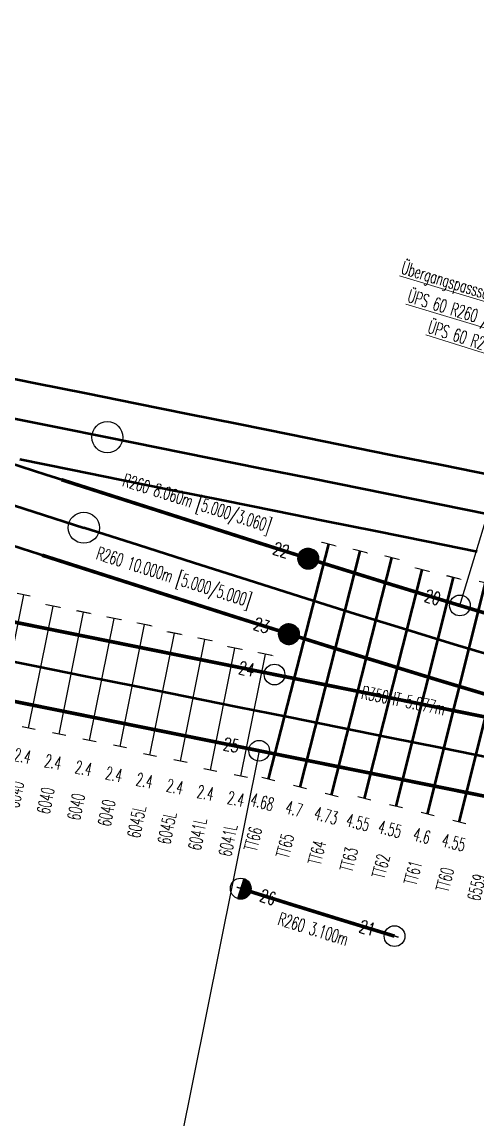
# Model space of a CAD drawing. Header units: millimetres. Extents: x 2688706 to 2690835, y 1254387 to 1255241.
# Drawn here: x 2689665.84 to 2689674.63, y 1254839.4 to 1254860.57 of the extents above; entities that cross this region are included whole.
import ezdxf
from ezdxf.enums import TextEntityAlignment as Align

# ---------------------------------------------------------------- set-up
doc = ezdxf.new("R2010")
doc.units = ezdxf.units.MM
doc.linetypes.add('STRICHLINIE2', pattern=[0.375, 0.25, -0.125])
doc.linetypes.add('STRICHPUNKT', pattern=[1, 0.5, -0.25, 0, -0.25])
for name, color, linetype in [('A-GL-0024-_____', 1, 'STRICHPUNKT'), ('BS-TR-B-Gleisstrang-LinieGeometrie', 7, 'Continuous'), ('BS-TR-B-Weiche-PunktGeometrie', 7, 'Continuous'), ('BS-TR-N-Gleisstrang-LinieGeometrie', 7, 'Continuous'), ('L-GL-0024-_____', 2, 'Continuous'), ('L-HS-0024-_____', 4, 'Continuous'), ('L-N1-0024-_____', 3, 'Continuous'), ('L-ST-0024-_____', 7, 'Continuous'), ('S-ON-0024-_____', 7, 'Continuous'), ('T-MK-0024-_____', 1, 'Continuous'), ('T-SS-0024-_____', 7, 'Continuous'), ('T-ST', 7, 'Continuous')]:
    doc.layers.add(name, color=color, linetype=linetype)
doc.layers.add('T-LL-0024-_____', color=2, linetype='Continuous', lineweight=0)
doc.styles.add('R6', font='simplex.shx', dxfattribs={"width": 0.6})
doc.styles.add('R7', font='simplex.shx', dxfattribs={"width": 0.7})
pattern_1 = [(45, (0, 0), (-0.0004419417, 0.0004419417), [])]

# ---------------------------------------------------------------- blocks, each defined once
blk = doc.blocks.new('WeiVlpSchwelleL')
at = {"color": 7}
for p, q in [((-0.5, -0.13), (-0.5, 0.13)), ((0.5, -0.13), (0.5, 0.13))]:
    blk.add_line(p, q, dxfattribs=at)
at = {"color": 0, "linetype": 'ByBlock', "lineweight": -2}
blk.add_line((-0.5, 0), (0.5, 0), dxfattribs=at)
at = {"style": 'R6', "width": 0.6}
blk.add_attdef('LAENGE', text='', height=0.25, rotation=90, dxfattribs=at).set_placement((-1.2297, 0.0071, 0), align=Align.MIDDLE)
at = {"style": 'R6', "width": 0.6, "flags": 1}
for tag, p in [('WVP-SKML', (-5, 0, 0)), ('WVP-SKMR', (3, 0, 0))]:
    blk.add_attdef(tag, text='', height=0.25, rotation=180, dxfattribs=at).set_placement(p, align=Align.MIDDLE_CENTER)
at = {"style": 'R6', "width": 0.6}
blk.add_attdef('BEZEICHNUNG', text='', height=0.25, rotation=180, dxfattribs=at).set_placement((-2.25, 0, 2), align=Align.MIDDLE_LEFT)
at = {"style": 'R6', "width": 0.6, "flags": 1}
blk.add_attdef('VERSCHIEBUNG', text='', height=0.25, rotation=180, dxfattribs=at).set_placement((-1.4702, 0, 2), align=Align.MIDDLE_LEFT)
for tag, p in [('VERKLINKS', (-0.875, 0, 0)), ('VERKRECHTS', (0.8611, -0.0001, 0))]:
    blk.add_attdef(tag, text='', height=0.25, rotation=180, dxfattribs=at).set_placement(p, align=Align.MIDDLE)
at = {"color": 1, "extrusion": (-1, -6.12323e-17, 1.22465e-16), "style": 'R6', "width": 0.6, "flags": 8}
blk.add_attdef('WVP-ANL', text='', height=0.25, rotation=270, dxfattribs=at).set_placement((0, 0, 0.5), align=Align.MIDDLE)
at = {"color": 1, "extrusion": (1, -1.60812e-16, 1.22465e-16), "style": 'R6', "width": 0.6, "flags": 8}
blk.add_attdef('WVP-ANR', text='', height=0.25, rotation=270, dxfattribs=at).set_placement((0, 0, 0.5), align=Align.MIDDLE)
blk = doc.blocks.new('st_Norm_a')
at = {"color": 0, "linetype": 'ByBlock', "lineweight": -2}
blk.add_circle((0, 0, 1), 0.2, dxfattribs=at)
at = {"layer": 'T-ST', "color": 0, "linetype": 'ByBlock', "lineweight": -2, "style": 'R7', "width": 0.7}
blk.add_attdef('WVP-STNR', text='', height=0.25, dxfattribs=at).set_placement((0.55, 0), align=Align.MIDDLE)
blk = doc.blocks.new('st_Schw_a')
at = {"linetype": 'ByBlock', "lineweight": -2}
h = blk.add_hatch(dxfattribs=at)
h.set_pattern_fill('ANSI31', color=0, scale=0.005, style=0)
h.set_pattern_definition(pattern_1)
h.paths.add_polyline_path([(0.2, 0, 1), (-0.2, 0, 1)])
at = {"color": 0, "linetype": 'ByBlock', "lineweight": -2}
blk.add_circle((0, 0, 1), 0.2, dxfattribs=at)
at = {"layer": 'T-ST', "color": 0, "linetype": 'ByBlock', "lineweight": -2, "style": 'R7', "width": 0.7}
blk.add_attdef('WVP-STNR', text='', height=0.25, dxfattribs=at).set_placement((0.55, 0), align=Align.MIDDLE)
blk = doc.blocks.new('WeiVlpObmArtikelbezeichnung')
at = {"color": 0, "style": 'R6', "width": 0.6}
blk.add_attdef('BEZ1', text='', height=0.25, rotation=360, dxfattribs=at).set_placement((0, 0, 0), align=Align.BOTTOM_CENTER)
blk.add_attdef('BEZ2', text='', height=0.25, rotation=360, dxfattribs=at).set_placement((0, -0.083, 0), align=Align.TOP_CENTER)
blk = doc.blocks.new('st_NormUngb_b')
h = blk.add_hatch()
h.set_pattern_fill('ANSI31', color=256, scale=0.005, style=0)
h.set_pattern_definition(pattern_1)
h.paths.add_polyline_path([(0.2, 0, 0.414214), (0, 0.2), (0, -0.2, 0.414214)])
at = {"color": 7}
blk.add_line((0, 0.2, 1), (0, -0.2, 1), dxfattribs=at)
at = {"color": 0}
blk.add_circle((0, 0, 1), 0.2, dxfattribs=at)
at = {"layer": 'T-ST', "style": 'R7', "width": 0.7}
blk.add_attdef('WVP-STNR', text='', height=0.25, dxfattribs=at).set_placement((0.55, 0), align=Align.MIDDLE)
blk = doc.blocks.new('Weiche-24')
at = {"layer": 'A-GL-0024-_____', "flags": 128}
blk.add_lwpolyline([(57.176, 9.661), (105.605, 9.661)], dxfattribs=at)
at = {"layer": 'L-GL-0024-_____', "lineweight": 70, "const_width": 0.07, "flags": 128}
for points in [[(102.525, 12.423, -0.003827), (98.502, 12.839), (94.507, 13.283)], [(104.378, 10.747, -0.005712), (98.336, 11.348), (94.428, 11.782)], [(102.547, 5.921, -0.000021), (102.525, 5.923, -0.00292), (99.455, 6.235, -0.00292)]]:
    blk.add_lwpolyline(points, format="xyb", dxfattribs=at)
for points in [[(87.279, 10.411), (99.279, 10.411)], [(87.279, 8.911), (99.279, 8.911)]]:
    blk.add_lwpolyline(points, dxfattribs=at)
at = {"layer": 'L-GL-0024-_____', "const_width": 0.07, "flags": 128}
blk.add_lwpolyline([(99.279, 10.411), (104.364, 10.411)], dxfattribs=at)
at = {"layer": 'L-GL-0024-_____', "color": 7, "linetype": 'STRICHLINIE2', "lineweight": -3, "flags": 128}
for points in [[(99.455, 6.235, -0.000074), (99.377, 6.243)], [(102.625, 5.914, -0.000074), (102.547, 5.921, -0.000074)]]:
    blk.add_lwpolyline(points, format="xyb", dxfattribs=at)
at = {"layer": 'L-HS-0024-_____', "lineweight": 70, "const_width": 0.07, "flags": 128}
blk.add_lwpolyline([(113.588, 8.911), (105.605, 8.911), (104.364, 8.911), (99.279, 8.911)], dxfattribs=at)
at = {"layer": 'L-N1-0024-_____', "lineweight": 70, "const_width": 0.07, "flags": 128}
blk.add_lwpolyline([(113.694, 11.473), (105.739, 12.135, -0.001167), (104.509, 12.241, -0.001885), (102.525, 12.423, -0.001885)], format="xyb", dxfattribs=at)
at = {"layer": 'T-MK-0024-_____'}
for p, q in [((102.525, 12.423), (103.645, 24.131)), ((99.279, 8.911), (99.279, -0.393))]:
    blk.add_line(p, q, dxfattribs=at)
at = {"layer": 'L-ST-0024-_____', "color": 7}
ref = blk.add_blockref('st_Schw_a', (99.476, 12.732), dxfattribs=dict(at, rotation=173.8724014697698))
ref.add_attrib('WVP-STNR', '22', dxfattribs={"layer": 'T-ST', "color": 0, "linetype": 'ByBlock', "lineweight": -2, "height": 0.25, "rotation": 353.8724, "style": 'R7', "width": 0.7}).set_placement((98.93, 12.791), align=Align.MIDDLE)
ref = blk.add_blockref('st_Norm_a', (102.525, 12.423), dxfattribs=dict(at, rotation=174.5368460928002))
ref.add_attrib('WVP-STNR', '20', dxfattribs={"layer": 'T-ST', "color": 0, "linetype": 'ByBlock', "lineweight": -2, "height": 0.25, "rotation": 354.5368, "style": 'R7', "width": 0.7}).set_placement((101.978, 12.475), align=Align.MIDDLE)
ref = blk.add_blockref('st_Schw_a', (99.397, 11.232), dxfattribs=dict(at, rotation=173.8899636216025))
ref.add_attrib('WVP-STNR', '23', dxfattribs={"layer": 'T-ST', "color": 0, "linetype": 'ByBlock', "lineweight": -2, "height": 0.25, "rotation": 353.89, "style": 'R7', "width": 0.7}).set_placement((98.85, 11.291), align=Align.MIDDLE)
ref = blk.add_blockref('st_Norm_a', (99.279, 10.411), dxfattribs=dict(at, rotation=180))
ref.add_attrib('WVP-STNR', '24', dxfattribs={"layer": 'T-ST', "color": 0, "linetype": 'ByBlock', "lineweight": -2, "height": 0.25, "style": 'R7', "width": 0.7}).set_placement((98.729, 10.411), align=Align.MIDDLE)
ref = blk.add_blockref('st_Norm_a', (99.279, 8.911), dxfattribs=dict(at, rotation=180))
ref.add_attrib('WVP-STNR', '25', dxfattribs={"layer": 'T-ST', "color": 0, "linetype": 'ByBlock', "lineweight": -2, "height": 0.25, "style": 'R7', "width": 0.7}).set_placement((98.729, 8.911), align=Align.MIDDLE)
at = {"layer": 'L-ST-0024-_____', "color": 7, "rotation": 353.8676313360684}
blk.add_blockref('st_NormUngb_b', (99.455, 6.235), dxfattribs=at).add_auto_attribs({'WVP-STNR': '26'})
at = {"layer": 'L-ST-0024-_____', "color": 7}
ref = blk.add_blockref('st_Norm_a', (102.547, 5.921), dxfattribs=dict(at, rotation=174.5416162265164))
ref.add_attrib('WVP-STNR', '21', dxfattribs={"layer": 'T-ST', "color": 0, "linetype": 'ByBlock', "lineweight": -2, "height": 0.25, "rotation": 354.5416, "style": 'R7', "width": 0.7}).set_placement((102, 5.973), align=Align.MIDDLE)
at = {"layer": 'S-ON-0024-_____', "color": 6, "lineweight": 50}
ref = blk.add_blockref('WeiVlpSchwelleL', (99.686, 10.745), dxfattribs=dict(at, xscale=4.68, rotation=86.9809947267258))
ref.add_attrib('BEZEICHNUNG', 'TT66', dxfattribs={"layer": 'T-SS-0024-_____', "height": 0.25, "rotation": 86.981, "style": 'R6', "width": 0.6}).set_placement((99.512, 7.45), align=Align.MIDDLE_RIGHT)
ref.add_attrib('LAENGE', '4.68', dxfattribs={"layer": 'T-SS-0024-_____', "height": 0.25, "rotation": 356.981, "style": 'R6', "oblique": 360, "width": 0.6}).set_placement((99.532, 7.953), align=Align.MIDDLE)
ref.add_attrib('WVP-ANR', 'Z', dxfattribs={"layer": 'T-SS-0024-_____', "color": 1, "extrusion": (0.052667, 0.998612, 5.8783e-16), "height": 0.3, "rotation": 270, "style": 'R6', "width": 0.6}).set_placement((-98.982, 0, 18.32), align=Align.MIDDLE)
ref = blk.add_blockref('WeiVlpSchwelleL', (100.312, 10.723), dxfattribs=dict(at, xscale=4.699999999999999, rotation=87.04833858553332))
ref.add_attrib('BEZEICHNUNG', 'TT65', dxfattribs={"layer": 'T-SS-0024-_____', "height": 0.25, "rotation": 87.0483, "style": 'R6', "width": 0.6}).set_placement((100.143, 7.442), align=Align.MIDDLE_RIGHT)
ref.add_attrib('LAENGE', '4.7', dxfattribs={"layer": 'T-SS-0024-_____', "height": 0.25, "rotation": 357.0483, "style": 'R6', "oblique": 360, "width": 0.6}).set_placement((100.163, 7.945), align=Align.MIDDLE)
ref.add_attrib('WVP-ANR', 'Z', dxfattribs={"layer": 'T-SS-0024-_____', "color": 1, "extrusion": (0.051493, 0.998673, 5.8783e-16), "height": 0.3, "rotation": 270, "style": 'R6', "width": 0.6}).set_placement((-99.627, 0, 18.224), align=Align.MIDDLE)
ref = blk.add_blockref('WeiVlpSchwelleL', (100.938, 10.706), dxfattribs=dict(at, xscale=4.73, rotation=87.11569360670663))
ref.add_attrib('BEZEICHNUNG', 'TT64', dxfattribs={"layer": 'T-SS-0024-_____', "height": 0.25, "rotation": 87.1157, "style": 'R6', "width": 0.6}).set_placement((100.774, 7.435), align=Align.MIDDLE_RIGHT)
ref.add_attrib('LAENGE', '4.73', dxfattribs={"layer": 'T-SS-0024-_____', "height": 0.25, "rotation": 357.1157, "style": 'R6', "oblique": 360, "width": 0.6}).set_placement((100.793, 7.938), align=Align.MIDDLE)
ref.add_attrib('WVP-ANR', 'Z', dxfattribs={"layer": 'T-SS-0024-_____', "color": 1, "extrusion": (0.050319, 0.998733, 5.8783e-16), "height": 0.3, "rotation": 270, "style": 'R6', "width": 0.6}).set_placement((-100.272, 0, 18.136), align=Align.MIDDLE)
ref = blk.add_blockref('WeiVlpSchwelleL', (101.565, 10.684), dxfattribs=dict(at, xscale=4.55, rotation=87.18306067953529))
ref.add_attrib('BEZEICHNUNG', 'TT63', dxfattribs={"layer": 'T-SS-0024-_____', "height": 0.25, "rotation": 87.1831, "style": 'R6', "width": 0.6}).set_placement((101.404, 7.429), align=Align.MIDDLE_RIGHT)
ref.add_attrib('LAENGE', '4.55', dxfattribs={"layer": 'T-SS-0024-_____', "height": 0.25, "rotation": 357.1831, "style": 'R6', "oblique": 360, "width": 0.6}).set_placement((101.423, 7.931), align=Align.MIDDLE)
ref.add_attrib('WVP-ANR', 'Z', dxfattribs={"layer": 'T-SS-0024-_____', "color": 1, "extrusion": (0.049145, 0.998792, 5.63338e-16), "height": 0.3, "rotation": 270, "style": 'R6', "width": 0.6}).set_placement((-100.917, 0, 17.938), align=Align.MIDDLE)
ref = blk.add_blockref('WeiVlpSchwelleL', (102.19, 10.654), dxfattribs=dict(at, xscale=4.55, rotation=87.2504387257261))
ref.add_attrib('BEZEICHNUNG', 'TT62', dxfattribs={"layer": 'T-SS-0024-_____', "height": 0.25, "rotation": 87.2504, "style": 'R6', "width": 0.6}).set_placement((102.035, 7.423), align=Align.MIDDLE_RIGHT)
ref.add_attrib('LAENGE', '4.55', dxfattribs={"layer": 'T-SS-0024-_____', "height": 0.25, "rotation": 357.2504, "style": 'R6', "oblique": 360, "width": 0.6}).set_placement((102.053, 7.926), align=Align.MIDDLE)
ref.add_attrib('WVP-ANR', 'Z', dxfattribs={"layer": 'T-SS-0024-_____', "color": 1, "extrusion": (0.04797, 0.998849, 5.63338e-16), "height": 0.3, "rotation": 270, "style": 'R6', "width": 0.6}).set_placement((-101.562, 0, 17.819), align=Align.MIDDLE)
ref = blk.add_blockref('WeiVlpSchwelleL', (102.817, 10.649), dxfattribs=dict(at, xscale=4.6, rotation=87.31782616033486))
ref.add_attrib('BEZEICHNUNG', 'TT61', dxfattribs={"layer": 'T-SS-0024-_____', "height": 0.25, "rotation": 87.3178, "style": 'R6', "width": 0.6}).set_placement((102.666, 7.418), align=Align.MIDDLE_RIGHT)
ref.add_attrib('LAENGE', '4.6', dxfattribs={"layer": 'T-SS-0024-_____', "height": 0.25, "rotation": 357.3178, "style": 'R6', "oblique": 360, "width": 0.6}).set_placement((102.683, 7.921), align=Align.MIDDLE)
ref = blk.add_blockref('WeiVlpSchwelleL', (103.442, 10.595), dxfattribs=dict(at, xscale=4.55, rotation=87.38521543820296))
ref.add_attrib('BEZEICHNUNG', 'TT60', dxfattribs={"layer": 'T-SS-0024-_____', "height": 0.25, "rotation": 87.3852, "style": 'R6', "width": 0.6}).set_placement((103.296, 7.414), align=Align.MIDDLE_RIGHT)
ref.add_attrib('LAENGE', '4.55', dxfattribs={"layer": 'T-SS-0024-_____', "height": 0.25, "rotation": 357.3852, "style": 'R6', "oblique": 360, "width": 0.6}).set_placement((103.313, 7.916), align=Align.MIDDLE)
at = {"layer": 'S-ON-0024-_____'}
ref = blk.add_blockref('WeiVlpSchwelleL', (104.069, 10.592), dxfattribs=dict(at, xscale=4.4, rotation=87.45257257810846))
ref.add_attrib('BEZEICHNUNG', '6559', dxfattribs={"layer": 'T-SS-0024-_____', "height": 0.25, "rotation": 87.4526, "style": 'R6', "width": 0.6}).set_placement((103.927, 7.411), align=Align.MIDDLE_RIGHT)
ref = blk.add_blockref('WeiVlpSchwelleL', (94.229, 9.661), dxfattribs=dict(at, xscale=2.6, rotation=90.00005967911375))
ref.add_attrib('BEZEICHNUNG', 'B-91/60 USP-S (total 26/14+12)', dxfattribs={"layer": 'T-SS-0024-_____', "height": 0.25, "rotation": 0.0001, "style": 'R6', "width": 0.6}).set_placement((86.5, 7.911), align=Align.MIDDLE_LEFT)
ref.add_attrib('WVP-SKML', '5.050', dxfattribs={"layer": 'T-MK-0024-_____', "height": 0.25, "rotation": 90.0001, "style": 'R6', "width": 0.6}).set_placement((94.229, 0.507), align=Align.MIDDLE_CENTER)
ref = blk.add_blockref('WeiVlpSchwelleL', (94.829, 9.661), dxfattribs=dict(at, xscale=2.4, rotation=90.00005967911373))
ref.add_attrib('BEZEICHNUNG', '6040', dxfattribs={"layer": 'T-SS-0024-_____', "height": 0.25, "rotation": 90.0001, "style": 'R6', "width": 0.6}).set_placement((94.829, 7.411), align=Align.MIDDLE_RIGHT)
ref.add_attrib('LAENGE', '2.4', dxfattribs={"layer": 'T-SS-0024-_____', "height": 0.25, "rotation": 0.0001, "style": 'R6', "width": 0.6}).set_placement((94.822, 7.911), align=Align.MIDDLE)
ref.add_attrib('WVP-SKML', '4.450', dxfattribs={"layer": 'T-MK-0024-_____', "height": 0.25, "rotation": 90.0001, "style": 'R6', "width": 0.6}).set_placement((94.829, 0.507), align=Align.MIDDLE_CENTER)
ref.add_attrib('WVP-ANR', 'Z', dxfattribs={"layer": 'T-SS-0024-_____', "color": 1, "extrusion": (-1.0416e-06, 1, 2.93915e-16), "height": 0.3, "rotation": 270, "style": 'R6', "width": 0.6}).set_placement((-94.829, 0, 10.861), align=Align.MIDDLE)
ref = blk.add_blockref('WeiVlpSchwelleL', (95.429, 9.661), dxfattribs=dict(at, xscale=2.4, rotation=90.00005967911373))
ref.add_attrib('BEZEICHNUNG', '6040', dxfattribs={"layer": 'T-SS-0024-_____', "height": 0.25, "rotation": 90.0001, "style": 'R6', "width": 0.6}).set_placement((95.429, 7.411), align=Align.MIDDLE_RIGHT)
ref.add_attrib('LAENGE', '2.4', dxfattribs={"layer": 'T-SS-0024-_____', "height": 0.25, "rotation": 0.0001, "style": 'R6', "width": 0.6}).set_placement((95.422, 7.911), align=Align.MIDDLE)
ref.add_attrib('WVP-SKML', '3.850', dxfattribs={"layer": 'T-MK-0024-_____', "height": 0.25, "rotation": 90.0001, "style": 'R6', "width": 0.6}).set_placement((95.429, 0.507), align=Align.MIDDLE_CENTER)
ref.add_attrib('WVP-ANR', 'Z', dxfattribs={"layer": 'T-SS-0024-_____', "color": 1, "extrusion": (-1.0416e-06, 1, 2.93915e-16), "height": 0.3, "rotation": 270, "style": 'R6', "width": 0.6}).set_placement((-95.429, 0, 10.861), align=Align.MIDDLE)
ref = blk.add_blockref('WeiVlpSchwelleL', (96.029, 9.661), dxfattribs=dict(at, xscale=2.4, rotation=90.00005967911373))
ref.add_attrib('BEZEICHNUNG', '6040', dxfattribs={"layer": 'T-SS-0024-_____', "height": 0.25, "rotation": 90.0001, "style": 'R6', "width": 0.6}).set_placement((96.029, 7.411), align=Align.MIDDLE_RIGHT)
ref.add_attrib('LAENGE', '2.4', dxfattribs={"layer": 'T-SS-0024-_____', "height": 0.25, "rotation": 0.0001, "style": 'R6', "width": 0.6}).set_placement((96.022, 7.911), align=Align.MIDDLE)
ref.add_attrib('WVP-SKML', '3.250', dxfattribs={"layer": 'T-MK-0024-_____', "height": 0.25, "rotation": 90.0001, "style": 'R6', "width": 0.6}).set_placement((96.029, 0.507), align=Align.MIDDLE_CENTER)
ref.add_attrib('WVP-ANR', 'Z', dxfattribs={"layer": 'T-SS-0024-_____', "color": 1, "extrusion": (-1.0416e-06, 1, 2.93915e-16), "height": 0.3, "rotation": 270, "style": 'R6', "width": 0.6}).set_placement((-96.029, 0, 10.861), align=Align.MIDDLE)
ref = blk.add_blockref('WeiVlpSchwelleL', (96.629, 9.661), dxfattribs=dict(at, xscale=2.4, rotation=90.00005967911373))
ref.add_attrib('BEZEICHNUNG', '6040', dxfattribs={"layer": 'T-SS-0024-_____', "height": 0.25, "rotation": 90.0001, "style": 'R6', "width": 0.6}).set_placement((96.629, 7.411), align=Align.MIDDLE_RIGHT)
ref.add_attrib('LAENGE', '2.4', dxfattribs={"layer": 'T-SS-0024-_____', "height": 0.25, "rotation": 0.0001, "style": 'R6', "width": 0.6}).set_placement((96.622, 7.911), align=Align.MIDDLE)
ref.add_attrib('WVP-SKML', '2.650', dxfattribs={"layer": 'T-MK-0024-_____', "height": 0.25, "rotation": 90.0001, "style": 'R6', "width": 0.6}).set_placement((96.629, 0.507), align=Align.MIDDLE_CENTER)
ref.add_attrib('WVP-ANR', 'Z', dxfattribs={"layer": 'T-SS-0024-_____', "color": 1, "extrusion": (-1.0416e-06, 1, 2.93915e-16), "height": 0.3, "rotation": 270, "style": 'R6', "width": 0.6}).set_placement((-96.629, 0, 10.861), align=Align.MIDDLE)
ref = blk.add_blockref('WeiVlpSchwelleL', (97.229, 9.611), dxfattribs=dict(at, xscale=2.4, rotation=90.00005967911373))
ref.add_attrib('BEZEICHNUNG', '6045L', dxfattribs={"layer": 'T-SS-0024-_____', "height": 0.25, "rotation": 90.0001, "style": 'R6', "width": 0.6}).set_placement((97.229, 7.411), align=Align.MIDDLE_RIGHT)
ref.add_attrib('LAENGE', '2.4', dxfattribs={"layer": 'T-SS-0024-_____', "height": 0.25, "rotation": 0.0001, "style": 'R6', "width": 0.6}).set_placement((97.222, 7.911), align=Align.MIDDLE)
ref.add_attrib('WVP-SKML', '2.050', dxfattribs={"layer": 'T-MK-0024-_____', "height": 0.25, "rotation": 90.0001, "style": 'R6', "width": 0.6}).set_placement((97.229, 0.507), align=Align.MIDDLE_CENTER)
ref.add_attrib('WVP-ANR', 'Z', dxfattribs={"layer": 'T-SS-0024-_____', "color": 1, "extrusion": (-1.0416e-06, 1, 2.93915e-16), "height": 0.3, "rotation": 270, "style": 'R6', "width": 0.6}).set_placement((-97.229, 0, 10.811), align=Align.MIDDLE)
ref = blk.add_blockref('WeiVlpSchwelleL', (97.829, 9.611), dxfattribs=dict(at, xscale=2.4, rotation=90.00005967911373))
ref.add_attrib('BEZEICHNUNG', '6045L', dxfattribs={"layer": 'T-SS-0024-_____', "height": 0.25, "rotation": 90.0001, "style": 'R6', "width": 0.6}).set_placement((97.829, 7.411), align=Align.MIDDLE_RIGHT)
ref.add_attrib('LAENGE', '2.4', dxfattribs={"layer": 'T-SS-0024-_____', "height": 0.25, "rotation": 0.0001, "style": 'R6', "width": 0.6}).set_placement((97.822, 7.911), align=Align.MIDDLE)
ref.add_attrib('WVP-SKML', '1.450', dxfattribs={"layer": 'T-MK-0024-_____', "height": 0.25, "rotation": 90.0001, "style": 'R6', "width": 0.6}).set_placement((97.829, 0.507), align=Align.MIDDLE_CENTER)
ref.add_attrib('WVP-ANR', 'Z', dxfattribs={"layer": 'T-SS-0024-_____', "color": 1, "extrusion": (-1.0416e-06, 1, 2.93915e-16), "height": 0.3, "rotation": 270, "style": 'R6', "width": 0.6}).set_placement((-97.829, 0, 10.811), align=Align.MIDDLE)
ref = blk.add_blockref('WeiVlpSchwelleL', (98.429, 9.561), dxfattribs=dict(at, xscale=2.4, rotation=90.00005967911373))
ref.add_attrib('BEZEICHNUNG', '6041L', dxfattribs={"layer": 'T-SS-0024-_____', "height": 0.25, "rotation": 90.0001, "style": 'R6', "width": 0.6}).set_placement((98.429, 7.411), align=Align.MIDDLE_RIGHT)
ref.add_attrib('LAENGE', '2.4', dxfattribs={"layer": 'T-SS-0024-_____', "height": 0.25, "rotation": 0.0001, "style": 'R6', "width": 0.6}).set_placement((98.423, 7.911), align=Align.MIDDLE)
ref.add_attrib('WVP-SKML', '0.850', dxfattribs={"layer": 'T-MK-0024-_____', "height": 0.25, "rotation": 90.0001, "style": 'R6', "width": 0.6}).set_placement((98.429, 0.507), align=Align.MIDDLE_CENTER)
ref.add_attrib('WVP-ANR', 'Z', dxfattribs={"layer": 'T-SS-0024-_____', "color": 1, "extrusion": (-1.0416e-06, 1, 2.93915e-16), "height": 0.3, "rotation": 270, "style": 'R6', "width": 0.6}).set_placement((-98.429, 0, 10.761), align=Align.MIDDLE)
ref = blk.add_blockref('WeiVlpSchwelleL', (99.029, 9.561), dxfattribs=dict(at, xscale=2.4, rotation=90.00005967911373))
ref.add_attrib('BEZEICHNUNG', '6041L', dxfattribs={"layer": 'T-SS-0024-_____', "height": 0.25, "rotation": 90.0001, "style": 'R6', "width": 0.6}).set_placement((99.029, 7.411), align=Align.MIDDLE_RIGHT)
ref.add_attrib('LAENGE', '2.4', dxfattribs={"layer": 'T-SS-0024-_____', "height": 0.25, "rotation": 0.0001, "style": 'R6', "width": 0.6}).set_placement((99.023, 7.911), align=Align.MIDDLE)
ref.add_attrib('WVP-SKML', '0.250', dxfattribs={"layer": 'T-MK-0024-_____', "height": 0.25, "rotation": 90.0001, "style": 'R6', "width": 0.6}).set_placement((99.029, 0.507), align=Align.MIDDLE_CENTER)
ref.add_attrib('WVP-ANR', 'Z', dxfattribs={"layer": 'T-SS-0024-_____', "color": 1, "extrusion": (-1.0416e-06, 1, 2.93915e-16), "height": 0.3, "rotation": 270, "style": 'R6', "width": 0.6}).set_placement((-99.029, 0, 10.761), align=Align.MIDDLE)
at = {"layer": 'T-LL-0024-_____', "color": 1}
ref = blk.add_blockref('WeiVlpObmArtikelbezeichnung', (100, 18), dxfattribs=dict(at, rotation=354.5368460928003))
ref.add_attrib('BEZ2', '%%uÜPS 60 R260 / 46 R260 10m (60-5m/ 46-5m) R', dxfattribs={"layer": '0', "color": 0, "height": 0.25, "rotation": 354.5368, "style": 'R6', "width": 0.6}).set_placement((103.084, 17.956), align=Align.TOP_CENTER)
ref.add_attrib('BEZ1', '%%uÜbergangspassschienen:', dxfattribs={"layer": '0', "color": 0, "height": 0.25, "rotation": 354.5368, "style": 'R6', "width": 0.6}).set_placement((101.349, 18.287, 0), align=Align.BOTTOM_CENTER)
ref = blk.add_blockref('WeiVlpObmArtikelbezeichnung', (100.5, 17.5), dxfattribs=dict(at, rotation=353.8032924409377))
ref.add_attrib('BEZ2', '%%uÜPS 60 R260 / 46 R260 10m (60-5m/ 46-5m) L', dxfattribs={"layer": '0', "color": 0, "height": 0.25, "rotation": 353.8033, "style": 'R6', "width": 0.6}).set_placement((103.569, 17.418), align=Align.TOP_CENTER)
at = {"layer": 'T-LL-0024-_____', "color": 7, "style": 'R6', "width": 0.6}
for s, rotation, p in [('R260 8.060m [5.000/3.060]', 353.6626, (97.161, 13.361)), ('R260 10.000m [5.000/5.000]', 353.8904, (97.004, 11.874)), ('R260 3.100m', 354.2046, (100.984, 5.748))]:
    blk.add_text(s, height=0.25, rotation=rotation, dxfattribs=at).set_placement(p, align=Align.MIDDLE_CENTER)
blk.add_text('R350HT 5.077m', height=0.25, dxfattribs=at).set_placement((101.821, 10.411), align=Align.MIDDLE_CENTER)

msp = doc.modelspace()

# ---------------------------------------------------------------- linework, layer by layer
at = {"layer": 'BS-TR-B-Gleisstrang-LinieGeometrie', "lineweight": 50}
for points in [[(2689665.56, 1254852.945, 454.8), (2689666.524, 1254852.751, 454.8), (2689667.488, 1254852.557, 454.8)], [(2689667.488, 1254852.557, 454.8), (2689668.472, 1254852.358, 454.8), (2689669.456, 1254852.16, 454.8), (2689670.44, 1254851.962, 454.8), (2689671.424, 1254851.764, 454.8), (2689672.408, 1254851.566, 454.8), (2689673.392, 1254851.368, 454.798), (2689674.376, 1254851.17, 454.795), (2689675.36, 1254850.972, 454.793)], [(2689665.113, 1254851.426, 454.8), (2689666.074, 1254851.119, 454.8), (2689667.035, 1254850.812, 454.8)], [(2689665.11, 1254848.343, 454.8), (2689666.089, 1254848.146, 454.8), (2689667.068, 1254847.949, 454.8), (2689668.047, 1254847.752, 454.8), (2689669.026, 1254847.555, 454.8), (2689670.004, 1254847.358, 454.8), (2689670.983, 1254847.16, 454.8), (2689671.962, 1254846.963, 454.8), (2689672.941, 1254846.766, 454.8), (2689673.92, 1254846.569, 454.8), (2689674.899, 1254846.372, 454.8)]]:
    msp.add_polyline3d(points, dxfattribs=at)
at = {"layer": 'BS-TR-B-Weiche-PunktGeometrie', "lineweight": 25}
for centre in [(2689667.488, 1254852.557, 454.8), (2689667.035, 1254850.812, 454.8)]:
    msp.add_circle(centre, 0.3, dxfattribs=at)
at = {"layer": 'BS-TR-N-Gleisstrang-LinieGeometrie', "color": 1, "lineweight": 50, "true_color": 0xff0000}
for points in [[(2689665.118, 1254853.799, 454.8), (2689666.099, 1254853.601, 454.8), (2689667.079, 1254853.404, 454.8), (2689668.06, 1254853.206, 454.8), (2689669.041, 1254853.009, 454.8), (2689670.021, 1254852.812, 454.8), (2689671.002, 1254852.614, 454.8), (2689671.983, 1254852.417, 454.799), (2689672.963, 1254852.219, 454.798), (2689673.944, 1254852.022, 454.797), (2689674.925, 1254851.824, 454.794)], [(2689675.391, 1254848.982, 454.8), (2689674.393, 1254849.282, 454.8), (2689673.397, 1254849.585, 454.8), (2689672.402, 1254849.892, 454.8), (2689671.408, 1254850.204, 454.8), (2689670.415, 1254850.519, 454.8), (2689670.415, 1254850.519, 454.8), (2689669.364, 1254850.855, 454.8), (2689668.314, 1254851.19, 454.8), (2689667.263, 1254851.526, 454.8), (2689667.263, 1254851.526, 454.8), (2689666.303, 1254851.833, 454.8), (2689665.342, 1254852.14, 454.8)], [(2689665.802, 1254852.131, 454.8), (2689666.783, 1254851.933, 454.8), (2689667.764, 1254851.736, 454.8), (2689668.744, 1254851.538, 454.8), (2689669.725, 1254851.341, 454.8), (2689670.706, 1254851.144, 454.8), (2689671.687, 1254850.946, 454.799), (2689672.667, 1254850.749, 454.798), (2689673.648, 1254850.551, 454.797), (2689674.629, 1254850.354, 454.794)], [(2689674.962, 1254847.544, 454.8), (2689673.959, 1254847.846, 454.8), (2689672.957, 1254848.151, 454.8), (2689671.956, 1254848.46, 454.8), (2689670.957, 1254848.773, 454.8), (2689669.958, 1254849.09, 454.8), (2689669.958, 1254849.09, 454.8), (2689668.908, 1254849.426, 454.8), (2689667.857, 1254849.762, 454.8), (2689666.807, 1254850.097, 454.8), (2689666.807, 1254850.097, 454.8), (2689665.846, 1254850.404, 454.8), (2689664.885, 1254850.712, 454.8)], [(2689677.181, 1254847.674, 454.8), (2689676.181, 1254847.966, 454.8), (2689675.182, 1254848.262, 454.8), (2689674.184, 1254848.561, 454.8), (2689673.188, 1254848.864, 454.8), (2689672.193, 1254849.172, 454.8), (2689671.198, 1254849.483, 454.8), (2689670.206, 1254849.798, 454.8), (2689670.206, 1254849.798, 454.8), (2689669.149, 1254850.136, 454.8), (2689668.092, 1254850.474, 454.8), (2689667.035, 1254850.812, 454.8)], [(2689664.878, 1254849.155, 454.8), (2689665.858, 1254848.957, 454.8), (2689666.838, 1254848.76, 454.8), (2689667.818, 1254848.563, 454.8), (2689668.798, 1254848.365, 454.8), (2689669.778, 1254848.168, 454.8), (2689670.758, 1254847.971, 454.8), (2689671.738, 1254847.774, 454.8), (2689672.717, 1254847.576, 454.8), (2689673.697, 1254847.379, 454.8), (2689674.677, 1254847.182, 454.8)], [(2689665.741, 1254847.451, 454.8), (2689666.721, 1254847.254, 454.8), (2689667.702, 1254847.056, 454.8), (2689668.682, 1254846.859, 454.8), (2689669.663, 1254846.662, 454.8), (2689670.643, 1254846.464, 454.8), (2689671.624, 1254846.267, 454.8), (2689672.604, 1254846.069, 454.8), (2689673.585, 1254845.872, 454.8), (2689674.565, 1254845.674, 454.8), (2689675.546, 1254845.477, 454.8)]]:
    msp.add_polyline3d(points, dxfattribs=at)

# ---------------------------------------------------------------- block references
at = {"rotation": 348.6155863058016}
msp.add_blockref('Weiche-24', (2689571.335, 1254857.37, 454.8), dxfattribs=at)

doc.saveas('drawing.dxf')
